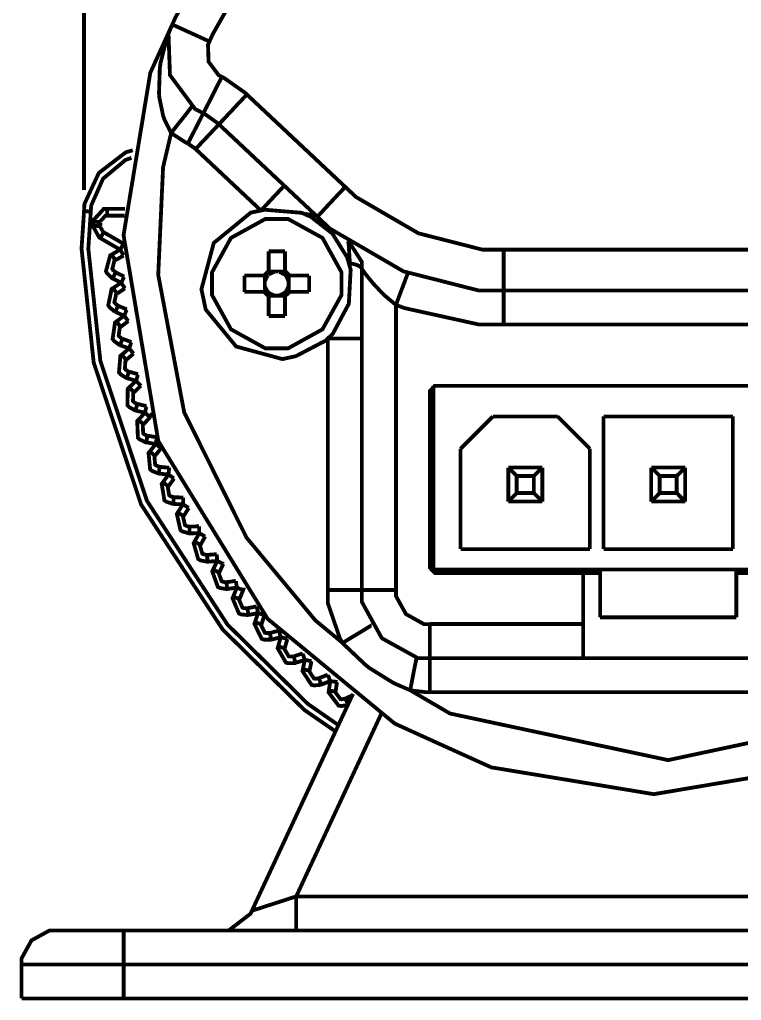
# Model space of a CAD drawing. Extents: x 0.54 to 10.46, y 0.74 to 7.76.
# Drawn here: x 1.543 to 1.936, y 3.67 to 4.204 of the extents above; entities that cross this region are included whole.
import ezdxf

# ---------------------------------------------------------------- set-up
doc = ezdxf.new("R2010")
doc.units = 0
doc.layers.get('0').update_dxf_attribs({"linetype": 'CONTINUOUS'})

msp = doc.modelspace()

# ---------------------------------------------------------------- linework, layer by layer
at = {"color": 9, "const_width": 0.002083}
msp.add_lwpolyline([(1.57775, 4.11165), (1.57775, 4.4731)], dxfattribs=at)
at = {"color": 0, "const_width": 0.002083}
for points in [[(1.65224, 4.24826), (1.64968, 4.24463), (1.62765, 4.20583), (1.62582, 4.20176)], [(1.67051, 4.23557), (1.66813, 4.23221), (1.64779, 4.19635), (1.64611, 4.19254)], [(1.62582, 4.20176), (1.61387, 4.17551), (1.59928, 4.08697), (1.61822, 3.97478), (1.67785, 3.87788), (1.74713, 3.82081), (1.77344, 3.80886), (1.79969, 3.79699), (1.88824, 3.78239), (2.00043, 3.80132), (2.09733, 3.86089), (2.1544, 3.93018), (2.16635, 3.95643), (2.17518, 3.97597), (2.19287, 4.0791), (2.17518, 4.18229), (2.16635, 4.20176)], [(1.62522, 4.14268), (1.62483, 4.14339), (1.62147, 4.15022), (1.62125, 4.15093), (1.62088, 4.15192), (1.61882, 4.16178), (1.61876, 4.16276), (1.6186, 4.16417), (1.61903, 4.178), (1.61925, 4.17936), (1.61942, 4.18083), (1.62294, 4.19467), (1.62349, 4.19596), (1.62364, 4.19646), (1.62554, 4.20111), (1.62576, 4.20156)], [(1.62582, 4.20176), (1.62375, 4.19726), (1.62457, 4.17421), (1.63829, 4.15571), (1.64274, 4.15343)], [(1.64611, 4.19254), (1.64214, 4.19433), (1.63835, 4.19607), (1.63487, 4.19764), (1.63178, 4.19906), (1.62929, 4.20019), (1.62739, 4.20107), (1.62625, 4.20156), (1.62588, 4.20176)], [(1.64611, 4.19254), (1.64529, 4.19075), (1.64561, 4.18153), (1.6511, 4.17415), (1.65289, 4.17324)], [(1.65289, 4.17324), (1.65087, 4.16938), (1.64899, 4.16564), (1.64725, 4.16222), (1.64572, 4.15918), (1.64442, 4.15674), (1.64274, 4.15338)], [(1.6665, 4.16363), (1.66547, 4.16461), (1.65408, 4.17264), (1.65289, 4.17324)], [(1.6665, 4.16363), (1.66351, 4.16049), (1.66064, 4.15744), (1.65804, 4.15462), (1.65571, 4.15218), (1.65381, 4.15012), (1.6524, 4.14865), (1.65153, 4.14774)], [(1.6665, 4.16363), (1.72011, 4.11328)], [(1.63672, 4.15728), (1.63661, 4.15722), (1.63579, 4.15614), (1.63579, 4.15614), (1.63476, 4.15479), (1.63336, 4.153), (1.63162, 4.15076), (1.62961, 4.14828), (1.62744, 4.14551), (1.62522, 4.14268)], [(1.64274, 4.15338), (1.64268, 4.15332), (1.64208, 4.15213), (1.64208, 4.15213), (1.64133, 4.15061), (1.64025, 4.14854), (1.639, 4.14606), (1.63753, 4.14324), (1.63596, 4.14014), (1.63428, 4.13688)], [(1.65126, 4.1474), (1.65061, 4.148), (1.6435, 4.15306), (1.64274, 4.15343)], [(1.65126, 4.1474), (1.65115, 4.14735), (1.65028, 4.14638), (1.65028, 4.14638), (1.64908, 4.14513), (1.64751, 4.14344), (1.64561, 4.14139), (1.64339, 4.13906), (1.641, 4.13656), (1.63857, 4.1339)], [(1.70486, 4.09706), (1.65126, 4.1474)], [(1.62522, 4.14268), (1.62082, 4.12403), (1.61817, 4.06538), (1.63232, 3.99046), (1.66629, 3.92219), (1.70383, 3.87706), (1.71864, 3.86481)], [(1.62522, 4.14268), (1.62592, 4.14214), (1.63346, 4.13732), (1.63428, 4.13688)], [(1.63857, 4.1339), (1.63824, 4.13422), (1.63465, 4.13672), (1.63428, 4.13688)], [(1.60428, 4.13325), (1.60053, 4.13217), (1.58578, 4.12088), (1.57796, 4.104), (1.57775, 4.1001)], [(1.67415, 4.10042), (1.63857, 4.1339)], [(1.68685, 4.11399), (1.68679, 4.11393), (1.68593, 4.11296), (1.68593, 4.11296), (1.68474, 4.11171), (1.68317, 4.11003), (1.68121, 4.10796), (1.67904, 4.10563), (1.67665, 4.10308), (1.67415, 4.10042)], [(1.72011, 4.11328), (1.71713, 4.11014), (1.71425, 4.1071), (1.71164, 4.10428), (1.70931, 4.10183), (1.70747, 4.09978), (1.706, 4.09831), (1.70518, 4.09739)], [(1.72011, 4.11328), (1.72592, 4.10781), (1.75999, 4.088), (1.79482, 4.0791), (1.80643, 4.0791)], [(1.57775, 4.1001), (1.57639, 4.07964), (1.58301, 4.01753), (1.60883, 3.94026), (1.65332, 3.87207), (1.69786, 3.82824), (1.71479, 3.81657)], [(1.58143, 4.09988), (1.58074, 4.09988), (1.58003, 4.09993), (1.57937, 4.09999), (1.57883, 4.10004), (1.57835, 4.10004), (1.57824, 4.1001), (1.57781, 4.1001), (1.57781, 4.1001)], [(1.59039, 4.10135), (1.58854, 4.10135), (1.58301, 4.09532), (1.58301, 4.09429)], [(1.59039, 4.09765), (1.59039, 4.10135)], [(1.67415, 4.10042), (1.66862, 4.09928), (1.64844, 4.08274), (1.64171, 4.05751), (1.6429, 4.05197), (1.64404, 4.0465), (1.66064, 4.02632), (1.68588, 4.01947), (1.6914, 4.02067), (1.69319, 4.02106), (1.70925, 4.02946), (1.71061, 4.03071)], [(1.69824, 4.09836), (1.69629, 4.09918), (1.67617, 4.10086), (1.67415, 4.10042)], [(1.70486, 4.09706), (1.70437, 4.09744), (1.69879, 4.09853), (1.69824, 4.09836)], [(1.722, 4.07183), (1.72114, 4.07487), (1.71311, 4.08783), (1.70111, 4.09717), (1.69824, 4.09831)], [(1.70188, 4.09988), (1.70188, 4.09836)], [(1.58301, 4.09429), (1.58296, 4.09413), (1.5829, 4.09267), (1.5829, 4.09212)], [(1.58669, 4.09413), (1.58653, 4.09413), (1.58604, 4.09413), (1.58604, 4.09413), (1.58561, 4.09418), (1.58501, 4.09418), (1.58442, 4.09424), (1.58371, 4.09429), (1.58301, 4.09429)], [(1.58669, 4.09413), (1.58664, 4.09397), (1.58658, 4.09218), (1.58658, 4.09196)], [(1.59039, 4.09765), (1.58946, 4.09765), (1.58669, 4.09462), (1.58669, 4.09413)], [(1.59988, 4.09765), (1.59039, 4.09765)], [(1.70486, 4.09706), (1.71169, 4.0906), (1.75179, 4.06728), (1.79275, 4.05686), (1.80643, 4.05686)], [(1.5829, 4.09212), (1.58285, 4.09147), (1.58599, 4.08578), (1.58658, 4.08539)], [(1.58658, 4.09196), (1.58643, 4.09196), (1.58599, 4.09201), (1.58599, 4.09201), (1.58496, 4.09201), (1.58431, 4.09207), (1.58361, 4.09207), (1.5829, 4.09212)], [(1.58658, 4.09196), (1.58653, 4.09164), (1.58811, 4.08882), (1.58843, 4.0886)], [(1.58843, 4.0886), (1.58837, 4.08854), (1.58817, 4.08806), (1.58817, 4.08806), (1.58789, 4.08768), (1.58762, 4.08713), (1.58729, 4.08658), (1.58697, 4.08599), (1.58658, 4.08539)], [(1.58843, 4.0886), (1.59928, 4.08231)], [(1.59744, 4.0791), (1.58658, 4.08539)], [(1.59933, 4.08231), (1.59928, 4.08225), (1.59901, 4.08176), (1.59901, 4.08176), (1.59879, 4.08138), (1.59847, 4.08089), (1.59814, 4.08035), (1.59782, 4.07975), (1.59744, 4.0791)], [(1.72917, 4.06853), (1.72917, 4.07238), (1.72244, 4.0829), (1.72125, 4.08376)], [(1.722, 4.07183), (1.72254, 4.07281), (1.7219, 4.0829), (1.72125, 4.08371)], [(1.59293, 4.0765), (1.59744, 4.0791)], [(1.59933, 4.0759), (1.59928, 4.07596), (1.59901, 4.07644), (1.59901, 4.07644), (1.59879, 4.07682), (1.59847, 4.07731), (1.59782, 4.0785), (1.59744, 4.0791)], [(1.67833, 4.07818), (1.68722, 4.07818)], [(1.67833, 4.06739), (1.67833, 4.07818)], [(1.68722, 4.07818), (1.68722, 4.06739)], [(1.80643, 4.0791), (1.98574, 4.0791)], [(1.80643, 4.05686), (1.80643, 4.0791)], [(1.59293, 4.0765), (1.59201, 4.07601), (1.58968, 4.06728), (1.59022, 4.06635), (1.59039, 4.06608), (1.59299, 4.06358), (1.59332, 4.06342)], [(1.59478, 4.07329), (1.59472, 4.07335), (1.59446, 4.07379), (1.59446, 4.07379), (1.59424, 4.07422), (1.59392, 4.07471), (1.59358, 4.07525), (1.59326, 4.07585), (1.59289, 4.0765)], [(1.59478, 4.07329), (1.59429, 4.07308), (1.59315, 4.06868), (1.59343, 4.06819), (1.59347, 4.06808), (1.59478, 4.06685), (1.59494, 4.06674)], [(1.59933, 4.0759), (1.59478, 4.07329)], [(1.71061, 4.03071), (1.71337, 4.03336), (1.72206, 4.04969), (1.72304, 4.06814), (1.722, 4.07183)], [(1.72917, 4.06853), (1.729, 4.06901), (1.72868, 4.0695), (1.72808, 4.06993), (1.72726, 4.07036), (1.72624, 4.07081), (1.72499, 4.07118), (1.72358, 4.0715), (1.722, 4.07183)], [(1.59494, 4.06674), (1.59489, 4.06668), (1.59467, 4.06619), (1.59467, 4.06619), (1.59446, 4.06575), (1.59424, 4.06526), (1.59392, 4.06467), (1.59364, 4.06407), (1.59332, 4.06342)], [(1.59494, 4.06674), (1.59967, 4.0644)], [(1.67833, 4.06739), (1.67806, 4.06728), (1.67611, 4.06526), (1.67594, 4.065)], [(1.67833, 4.06739), (1.67833, 4.06543)], [(1.67833, 4.06711), (1.68181, 4.06711)], [(1.68181, 4.06711), (1.68147, 4.06706), (1.67854, 4.06565), (1.67833, 4.06543)], [(1.68375, 4.06711), (1.6836, 4.06717), (1.68197, 4.06717), (1.68181, 4.06711)], [(1.68375, 4.06711), (1.6836, 4.06717), (1.68197, 4.06717), (1.68181, 4.06711)], [(1.68375, 4.06711), (1.68722, 4.06711)], [(1.68722, 4.06543), (1.68696, 4.06565), (1.68408, 4.06706), (1.68375, 4.06706)], [(1.68961, 4.065), (1.68946, 4.06526), (1.68744, 4.06728), (1.68722, 4.06739)], [(1.68722, 4.06543), (1.68722, 4.06717)], [(1.72917, 3.89361), (1.72917, 4.06858)], [(1.74772, 4.04899), (1.74718, 4.04943), (1.74186, 4.05387), (1.74137, 4.05431), (1.74083, 4.05479), (1.73628, 4.05963), (1.73589, 4.06006), (1.73551, 4.06044), (1.73247, 4.06413), (1.73221, 4.06446), (1.73193, 4.06478), (1.73008, 4.06728), (1.72999, 4.06743), (1.72993, 4.06749), (1.72971, 4.06776), (1.72971, 4.06776), (1.7296, 4.06793), (1.72917, 4.06853), (1.72917, 4.06853)], [(1.75424, 4.06635), (1.75418, 4.06629), (1.75375, 4.065), (1.75375, 4.065), (1.7531, 4.06342), (1.75233, 4.06125), (1.75131, 4.0586), (1.75017, 4.05561), (1.74897, 4.05236), (1.74772, 4.04899)], [(1.59799, 4.06108), (1.59332, 4.06342)], [(1.59364, 4.05821), (1.59799, 4.06108)], [(1.59967, 4.0644), (1.59961, 4.06435), (1.59939, 4.06381), (1.59939, 4.06381), (1.59918, 4.06342), (1.5989, 4.06293), (1.59864, 4.06233), (1.59831, 4.06174), (1.59799, 4.06108)], [(1.60004, 4.058), (1.59999, 4.05806), (1.59972, 4.05849), (1.59972, 4.05849), (1.59944, 4.05886), (1.59913, 4.05935), (1.59879, 4.0599), (1.59842, 4.06049), (1.59799, 4.06108)], [(1.66515, 4.0561), (1.66515, 4.065)], [(1.66515, 4.065), (1.67594, 4.065)], [(1.6779, 4.065), (1.67622, 4.065)], [(1.67626, 4.06153), (1.67622, 4.06136), (1.67622, 4.05974), (1.67626, 4.05957)], [(1.67626, 4.06153), (1.67622, 4.06136), (1.67622, 4.05974), (1.67626, 4.05957)], [(1.67626, 4.06153), (1.67626, 4.065)], [(1.6779, 4.065), (1.67768, 4.06478), (1.67626, 4.06185), (1.67626, 4.06153)], [(1.67833, 4.06543), (1.67828, 4.06543), (1.6779, 4.06506), (1.6779, 4.065)], [(1.68767, 4.065), (1.68761, 4.06506), (1.68722, 4.06543), (1.68722, 4.06543)], [(1.68961, 4.065), (1.68767, 4.065)], [(1.68929, 4.06153), (1.68924, 4.06185), (1.68788, 4.06478), (1.68767, 4.065)], [(1.68929, 4.065), (1.68929, 4.06153)], [(1.68929, 4.05957), (1.68929, 4.05974), (1.68929, 4.06136), (1.68929, 4.06153)], [(1.68929, 4.05957), (1.68929, 4.05974), (1.68929, 4.06136), (1.68929, 4.06153)], [(1.68961, 4.065), (1.70042, 4.065)], [(1.70042, 4.065), (1.70042, 4.0561)], [(1.59364, 4.05821), (1.59278, 4.05767), (1.59093, 4.04878), (1.59153, 4.0479), (1.59169, 4.04764), (1.59446, 4.04536), (1.59478, 4.04519)], [(1.59565, 4.05507), (1.5956, 4.05518), (1.59532, 4.05561), (1.59532, 4.05561), (1.59506, 4.05599), (1.59478, 4.05647), (1.59403, 4.05757), (1.59364, 4.05821)], [(1.60004, 4.058), (1.59565, 4.05507)], [(1.67594, 4.0561), (1.66515, 4.0561)], [(1.67594, 4.0561), (1.67606, 4.05588), (1.67806, 4.05387), (1.67833, 4.05371)], [(1.67594, 4.0561), (1.6779, 4.0561)], [(1.67626, 4.0561), (1.67626, 4.05957)], [(1.67626, 4.05957), (1.67626, 4.05925), (1.67768, 4.05637), (1.6779, 4.0561)], [(1.6779, 4.0561), (1.6779, 4.0561), (1.67828, 4.05578), (1.67833, 4.05572)], [(1.67833, 4.05572), (1.67833, 4.05399)], [(1.67833, 4.05572), (1.67854, 4.0555), (1.68147, 4.0541), (1.68181, 4.05404)], [(1.68375, 4.05404), (1.68408, 4.0541), (1.68696, 4.05544), (1.68722, 4.05567)], [(1.68722, 4.05572), (1.68722, 4.05578), (1.68761, 4.0561), (1.68767, 4.0561)], [(1.68722, 4.05371), (1.68744, 4.05387), (1.68946, 4.05588), (1.68961, 4.0561)], [(1.68722, 4.05371), (1.68722, 4.05572)], [(1.68767, 4.0561), (1.68788, 4.05637), (1.68924, 4.05925), (1.68929, 4.05957)], [(1.68767, 4.0561), (1.68935, 4.0561)], [(1.68929, 4.05957), (1.68929, 4.0561)], [(1.70042, 4.0561), (1.68961, 4.0561)], [(1.98574, 4.05686), (1.80643, 4.05686)], [(1.80643, 4.05686), (1.80643, 4.03831)], [(1.59565, 4.05507), (1.59521, 4.05479), (1.59429, 4.0504), (1.59463, 4.04997), (1.59467, 4.04986), (1.59608, 4.04867), (1.59625, 4.04856)], [(1.68181, 4.05404), (1.67833, 4.05404)], [(1.67833, 4.04292), (1.67833, 4.05371)], [(1.68181, 4.05404), (1.68197, 4.05404), (1.6836, 4.05404), (1.68375, 4.05404)], [(1.68181, 4.05404), (1.68197, 4.05404), (1.6836, 4.05404), (1.68375, 4.05404)], [(1.68722, 4.05404), (1.68375, 4.05404)], [(1.68722, 4.05371), (1.68722, 4.04297)], [(1.59625, 4.04856), (1.59619, 4.0485), (1.59603, 4.04801), (1.59603, 4.04801), (1.59581, 4.04758), (1.5956, 4.0471), (1.59537, 4.0465), (1.59483, 4.04519)], [(1.59961, 4.04308), (1.59483, 4.04514)], [(1.59625, 4.04856), (1.60107, 4.04656)], [(1.60107, 4.0465), (1.60101, 4.04644), (1.60086, 4.04596), (1.60086, 4.04596), (1.60064, 4.04551), (1.60042, 4.04503), (1.60021, 4.04443), (1.59993, 4.04378), (1.59961, 4.04313)], [(1.74772, 4.04899), (1.75239, 4.04725), (1.79292, 4.03831), (1.80643, 4.03831)], [(1.74772, 4.04899), (1.74772, 3.89361)], [(1.59543, 4.03999), (1.59463, 4.03939), (1.59332, 4.03039), (1.59397, 4.02957), (1.59418, 4.02929), (1.597, 4.02718), (1.59739, 4.02701)], [(1.59543, 4.03999), (1.59961, 4.04313)], [(1.59765, 4.037), (1.5976, 4.03706), (1.59728, 4.03749), (1.59728, 4.03749), (1.597, 4.03787), (1.59668, 4.03831), (1.59631, 4.03885), (1.59586, 4.03939), (1.59543, 4.03999)], [(1.60189, 4.04015), (1.59765, 4.037)], [(1.60189, 4.04015), (1.60183, 4.04021), (1.60151, 4.04064), (1.60151, 4.04064), (1.60118, 4.04101), (1.60086, 4.04144), (1.60047, 4.04199), (1.60004, 4.04254), (1.59961, 4.04313)], [(1.68722, 4.04292), (1.67833, 4.04292)], [(1.59765, 4.037), (1.59722, 4.03674), (1.59663, 4.03222), (1.59694, 4.03179), (1.59706, 4.03168), (1.59842, 4.0306), (1.59864, 4.03054)], [(1.98574, 4.03831), (1.80643, 4.03831)], [(1.59864, 4.03054), (1.59858, 4.03049), (1.59842, 4.02994), (1.59842, 4.02994), (1.59831, 4.02951), (1.5981, 4.02897), (1.59787, 4.02838), (1.59765, 4.02772), (1.59739, 4.02701)], [(1.59864, 4.03054), (1.60357, 4.02875)], [(1.60357, 4.02875), (1.60351, 4.02869), (1.6034, 4.02815), (1.6034, 4.02815), (1.60325, 4.02778), (1.60303, 4.02724), (1.60281, 4.02664), (1.6026, 4.02599), (1.60238, 4.02528)], [(1.72917, 4.03071), (1.71061, 4.03071)], [(1.71061, 3.89361), (1.71061, 4.03071)], [(1.60232, 4.02528), (1.59739, 4.02701)], [(1.59836, 4.02186), (1.60232, 4.02528)], [(1.60476, 4.02246), (1.60471, 4.02251), (1.60433, 4.02289), (1.60433, 4.02289), (1.60406, 4.02328), (1.60368, 4.02371), (1.60325, 4.02419), (1.60281, 4.02474), (1.60232, 4.02528)], [(1.59836, 4.02186), (1.59754, 4.02121), (1.59679, 4.01221), (1.5975, 4.01139), (1.59771, 4.01112), (1.60069, 4.00922), (1.60107, 4.00911)], [(1.60075, 4.01904), (1.60069, 4.0191), (1.60037, 4.01953), (1.60037, 4.01953), (1.60004, 4.01992), (1.59967, 4.02029), (1.59928, 4.02078), (1.59879, 4.02132), (1.59836, 4.02186)], [(1.60075, 4.01904), (1.60032, 4.01872), (1.59999, 4.01421), (1.60032, 4.01383), (1.60042, 4.01372), (1.60189, 4.01269), (1.60211, 4.01264)], [(1.60476, 4.02246), (1.60075, 4.01904)], [(1.60211, 4.01264), (1.60206, 4.01258), (1.60194, 4.01204), (1.60194, 4.01204), (1.60183, 4.01161), (1.60167, 4.01107), (1.60151, 4.01047), (1.60129, 4.00982), (1.60107, 4.00911)], [(1.60211, 4.01264), (1.60715, 4.01124)], [(1.60612, 4.00765), (1.60107, 4.00911)], [(1.60232, 4.00401), (1.60612, 4.00765)], [(1.60715, 4.01118), (1.6071, 4.01112), (1.60699, 4.01058), (1.60699, 4.01058), (1.60688, 4.01014), (1.60672, 4.0096), (1.6065, 4.009), (1.60633, 4.00836), (1.60612, 4.00765)], [(1.60872, 4.00493), (1.60867, 4.00499), (1.60829, 4.00543), (1.60829, 4.00543), (1.60818, 4.00553), (1.60753, 4.00618), (1.60753, 4.00618), (1.60661, 4.00711), (1.60612, 4.00765)], [(1.60232, 4.00401), (1.60157, 4.00331), (1.6014, 3.99425), (1.60215, 3.99349), (1.60238, 3.99328), (1.60547, 3.99154), (1.60585, 3.99143)], [(1.60493, 4.00131), (1.60488, 4.00136), (1.60449, 4.00179), (1.60449, 4.00179), (1.60439, 4.0019), (1.60379, 4.00256), (1.60379, 4.00256), (1.60286, 4.00347), (1.60238, 4.00401)], [(1.60872, 4.00493), (1.60493, 4.00131)], [(1.76997, 4.00489), (1.76899, 4.00489), (1.76622, 4.00211), (1.76622, 4.00119)], [(1.76813, 3.90479), (1.76813, 4.00493)], [(1.76813, 4.00489), (2.02403, 4.00489)], [(2.02219, 4.00489), (1.76997, 4.00489)], [(1.60493, 4.00131), (1.60454, 4.00097), (1.60444, 3.99647), (1.60482, 3.9961), (1.60493, 3.99599), (1.60644, 3.99511), (1.60667, 3.99507)], [(1.76622, 4.00119), (1.76622, 3.90657)], [(1.60667, 3.99507), (1.60661, 3.99501), (1.60656, 3.99442), (1.60656, 3.99442), (1.60644, 3.99397), (1.60633, 3.99343), (1.60601, 3.99214), (1.60585, 3.99143)], [(1.61094, 3.99024), (1.60585, 3.99143)], [(1.60667, 3.99507), (1.61176, 3.99387)], [(1.61176, 3.99387), (1.61171, 3.99382), (1.61165, 3.99328), (1.61165, 3.99328), (1.61154, 3.99283), (1.61143, 3.99229), (1.61128, 3.99164), (1.61094, 3.99024)], [(1.60742, 3.98643), (1.60672, 3.98568), (1.6071, 3.97661), (1.60786, 3.97592), (1.60807, 3.97569), (1.61133, 3.97412), (1.61171, 3.97407)], [(1.60742, 3.98643), (1.611, 3.99024)], [(1.61014, 3.98389), (1.61008, 3.98394), (1.60969, 3.98432), (1.60969, 3.98432), (1.6096, 3.98443), (1.60894, 3.98503), (1.60894, 3.98503), (1.60796, 3.98589), (1.60742, 3.98643)], [(1.61372, 3.98774), (1.61014, 3.98389)], [(1.61372, 3.98774), (1.61367, 3.98779), (1.61322, 3.98817), (1.61322, 3.98817), (1.61312, 3.98828), (1.61247, 3.98888), (1.61247, 3.98888), (1.61203, 3.98931), (1.61149, 3.98981), (1.611, 3.99029)], [(1.61372, 3.98774), (1.61382, 3.98796), (1.61469, 3.98975), (1.61469, 3.99029)], [(1.80057, 3.98822), (1.78293, 3.9706)], [(1.83578, 3.98822), (1.80057, 3.98822)], [(1.8534, 3.9706), (1.83578, 3.98822)], [(1.93132, 3.98822), (1.86083, 3.98822)], [(1.86083, 3.98822), (1.86083, 3.9159)], [(1.93132, 3.9159), (1.93132, 3.98822)], [(1.61014, 3.98389), (1.60975, 3.98351), (1.60997, 3.979), (1.61035, 3.97863), (1.61046, 3.97851), (1.61203, 3.97775), (1.61225, 3.97771)], [(1.61231, 3.97771), (1.61225, 3.97765), (1.61219, 3.97711), (1.61219, 3.97711), (1.61208, 3.97667), (1.61203, 3.97607), (1.61193, 3.97547), (1.61182, 3.97478), (1.61165, 3.97407)], [(1.61231, 3.97771), (1.61746, 3.97689)], [(1.61746, 3.97689), (1.6174, 3.97683), (1.61735, 3.97624), (1.61735, 3.97624), (1.61729, 3.97581), (1.61719, 3.97526), (1.61708, 3.97461), (1.61686, 3.97319)], [(1.61686, 3.97319), (1.61171, 3.97407)], [(1.61356, 3.96913), (1.61686, 3.97319)], [(1.61974, 3.97086), (1.61643, 3.96679)], [(1.61974, 3.97086), (1.61968, 3.97092), (1.61925, 3.97125), (1.61925, 3.97125), (1.61887, 3.97157), (1.61843, 3.9719), (1.61794, 3.97233), (1.61686, 3.97319)], [(1.78293, 3.9706), (1.78293, 3.9159)], [(1.8534, 3.9159), (1.8534, 3.9706)], [(1.61356, 3.96913), (1.6129, 3.96837), (1.61376, 3.95936), (1.61458, 3.95871), (1.61486, 3.9585), (1.61817, 3.95714), (1.61854, 3.95708)], [(1.61643, 3.96679), (1.61637, 3.96685), (1.61594, 3.96718), (1.61594, 3.96718), (1.61556, 3.9675), (1.61513, 3.96783), (1.61464, 3.96826), (1.61356, 3.96913)], [(1.61643, 3.96679), (1.6161, 3.96642), (1.61649, 3.96192), (1.61692, 3.96158), (1.61703, 3.96149), (1.61871, 3.96083), (1.61893, 3.96078)], [(1.61893, 3.96078), (1.61887, 3.96072), (1.61887, 3.96012), (1.61887, 3.96012), (1.61882, 3.95969), (1.61876, 3.95915), (1.61871, 3.9585), (1.6186, 3.95779), (1.61854, 3.95708)], [(1.61893, 3.96078), (1.62414, 3.96024)], [(1.62414, 3.96024), (1.62414, 3.96007), (1.62408, 3.95958), (1.62408, 3.95958), (1.62403, 3.95915), (1.62397, 3.95861), (1.62392, 3.95796), (1.62381, 3.95725), (1.62375, 3.95654)], [(1.81353, 3.95578), (1.80892, 3.96039)], [(1.80892, 3.96039), (1.82747, 3.96039)], [(1.80892, 3.96039), (1.80892, 3.94185)], [(1.82281, 3.95578), (1.82747, 3.96039)], [(1.82747, 3.96039), (1.82747, 3.94185)], [(1.89144, 3.95578), (1.88683, 3.96039)], [(1.88683, 3.96039), (1.90533, 3.96039)], [(1.88683, 3.96039), (1.88683, 3.94185)], [(1.90072, 3.95578), (1.90539, 3.96039)], [(1.90533, 3.96039), (1.90533, 3.94185)], [(1.62375, 3.95654), (1.61854, 3.95708)], [(1.62071, 3.95231), (1.62375, 3.95654)], [(1.62679, 3.95437), (1.62369, 3.95008)], [(1.62679, 3.95437), (1.62668, 3.95443), (1.62625, 3.95475), (1.62625, 3.95475), (1.62592, 3.95503), (1.62543, 3.95535), (1.62435, 3.95611), (1.62375, 3.95654)], [(1.81353, 3.95578), (1.82281, 3.95578)], [(1.81353, 3.9465), (1.81353, 3.95578)], [(1.82281, 3.9465), (1.82281, 3.95578)], [(1.89144, 3.95578), (1.90072, 3.95578)], [(1.89144, 3.9465), (1.89144, 3.95578)], [(1.90072, 3.9465), (1.90072, 3.95578)], [(1.62071, 3.95231), (1.62007, 3.9515), (1.62153, 3.94254), (1.6224, 3.94194), (1.62267, 3.94174), (1.62603, 3.9406), (1.62642, 3.94054)], [(1.62369, 3.95008), (1.62364, 3.95014), (1.62321, 3.95047), (1.62321, 3.95047), (1.62283, 3.95074), (1.6224, 3.95107), (1.62185, 3.95144), (1.62131, 3.95188), (1.62071, 3.95226)], [(1.62369, 3.95008), (1.62338, 3.94971), (1.62414, 3.94526), (1.62457, 3.94493), (1.62468, 3.94482), (1.62636, 3.94428), (1.62657, 3.94422)], [(1.62657, 3.94422), (1.62657, 3.94412), (1.62651, 3.94363), (1.62651, 3.94363), (1.62651, 3.9426), (1.62646, 3.94194), (1.62646, 3.94125), (1.62642, 3.94054)], [(1.62657, 3.94422), (1.63178, 3.94401)], [(1.63178, 3.94401), (1.63178, 3.9439), (1.63178, 3.94342), (1.63178, 3.94342), (1.63178, 3.94299), (1.63172, 3.94239), (1.63172, 3.94174), (1.63167, 3.94103), (1.63167, 3.94032)], [(1.80892, 3.94185), (1.81353, 3.9465)], [(1.82281, 3.9465), (1.81353, 3.9465)], [(1.82747, 3.94185), (1.82281, 3.9465)], [(1.88683, 3.94185), (1.89144, 3.9465)], [(1.90072, 3.9465), (1.89144, 3.9465)], [(1.90533, 3.94185), (1.90072, 3.9465)], [(1.63167, 3.94032), (1.62642, 3.94054)], [(1.62885, 3.93593), (1.63167, 3.94032)], [(1.63482, 3.93832), (1.63471, 3.93837), (1.63428, 3.93869), (1.63428, 3.93869), (1.6339, 3.93892), (1.6334, 3.93924), (1.63286, 3.93956), (1.63167, 3.94032)], [(1.63482, 3.93832), (1.632, 3.93392)], [(1.82747, 3.94185), (1.80892, 3.94185)], [(1.90533, 3.94185), (1.88683, 3.94185)], [(1.62885, 3.93593), (1.62831, 3.93506), (1.63032, 3.92622), (1.63118, 3.92567), (1.63146, 3.92551), (1.63487, 3.92453), (1.63525, 3.92453)], [(1.632, 3.93392), (1.63194, 3.93397), (1.63146, 3.93425), (1.63146, 3.93425), (1.63108, 3.93446), (1.63058, 3.93479), (1.63004, 3.93517), (1.62944, 3.93549), (1.62885, 3.93593)], [(1.632, 3.93392), (1.63172, 3.93349), (1.63271, 3.9291), (1.63314, 3.92882), (1.63325, 3.92871), (1.63471, 3.92822), (1.63519, 3.92822)], [(1.63519, 3.92822), (1.64046, 3.92833)], [(1.63519, 3.92822), (1.63519, 3.92806), (1.63519, 3.92757), (1.63519, 3.92757), (1.63525, 3.92714), (1.63525, 3.92449)], [(1.64046, 3.92833), (1.64046, 3.92817), (1.64046, 3.92768), (1.64046, 3.92768), (1.64046, 3.92671), (1.64051, 3.92606), (1.64051, 3.92458)], [(1.64051, 3.92464), (1.63525, 3.92449)], [(1.63797, 3.92003), (1.64051, 3.92458)], [(1.64378, 3.92285), (1.64367, 3.9229), (1.64324, 3.92312), (1.64324, 3.92312), (1.64285, 3.92333), (1.64231, 3.92361), (1.64176, 3.92393), (1.64117, 3.92426), (1.64051, 3.92464)], [(1.64378, 3.92285), (1.64122, 3.91824)], [(1.63797, 3.92003), (1.63747, 3.91917), (1.63997, 3.91043), (1.6409, 3.90994), (1.64122, 3.90978), (1.64469, 3.90907), (1.64507, 3.90907)], [(1.64122, 3.91824), (1.64117, 3.91829), (1.64068, 3.91851), (1.64068, 3.91851), (1.64031, 3.91872), (1.63981, 3.91906), (1.63921, 3.91932), (1.63861, 3.91965), (1.63797, 3.92003)], [(1.64122, 3.91824), (1.64094, 3.91781), (1.64219, 3.91347), (1.64268, 3.91319), (1.64285, 3.91314), (1.64458, 3.91276), (1.64481, 3.91276)], [(1.76813, 3.9196), (1.76622, 3.9196)], [(1.64481, 3.91276), (1.65001, 3.91314)], [(1.64481, 3.91276), (1.64481, 3.9126), (1.64486, 3.91211), (1.64486, 3.91211), (1.64486, 3.91168), (1.64492, 3.91114), (1.64497, 3.91049), (1.64501, 3.90978), (1.64507, 3.90901)], [(1.65001, 3.91314), (1.65001, 3.91303), (1.65007, 3.91254), (1.65007, 3.91254), (1.65012, 3.91211), (1.65018, 3.91151), (1.65018, 3.91092), (1.65028, 3.91015), (1.65033, 3.90944)], [(1.78293, 3.9159), (1.8534, 3.9159)], [(1.86083, 3.9159), (1.93132, 3.9159)], [(1.65033, 3.90944), (1.64507, 3.90907)], [(1.64806, 3.90474), (1.65033, 3.90944)], [(1.65365, 3.90788), (1.6536, 3.90793), (1.6531, 3.90815), (1.6531, 3.90815), (1.65267, 3.90831), (1.65218, 3.90858), (1.65158, 3.90886), (1.65099, 3.90918), (1.65033, 3.90944)], [(1.65365, 3.90788), (1.65142, 3.9031)], [(1.76622, 3.90663), (1.76622, 3.90571), (1.76899, 3.90289), (1.76997, 3.90289)], [(1.64806, 3.90474), (1.64762, 3.90381), (1.65067, 3.89529), (1.65158, 3.89486), (1.65192, 3.89469), (1.65543, 3.89415), (1.65582, 3.89421)], [(1.65142, 3.90315), (1.65132, 3.90321), (1.65082, 3.90343), (1.65082, 3.90343), (1.65044, 3.9036), (1.64996, 3.90386), (1.64936, 3.90414), (1.64871, 3.9044), (1.64806, 3.90474)], [(1.65142, 3.90315), (1.65121, 3.90272), (1.65267, 3.89844), (1.65315, 3.89822), (1.65332, 3.89817), (1.65506, 3.89785), (1.65528, 3.89785)], [(1.859, 3.90479), (1.76813, 3.90479)], [(1.76813, 3.90338), (1.76813, 3.90479)], [(1.76997, 3.90289), (1.84972, 3.90289)], [(1.84972, 3.90289), (1.84972, 3.87506)], [(1.859, 3.90289), (1.84972, 3.90289)], [(1.85157, 3.90479), (1.85157, 3.90289)], [(1.93317, 3.90479), (1.859, 3.90479)], [(1.859, 3.87879), (1.859, 3.90474)], [(2.02403, 3.90479), (1.93317, 3.90479)], [(1.93317, 3.87879), (1.93317, 3.90474)], [(1.94243, 3.90289), (1.93317, 3.90289)], [(1.65528, 3.89789), (1.66049, 3.8986)], [(1.65528, 3.89789), (1.65528, 3.89785), (1.65539, 3.89725), (1.65539, 3.89725), (1.65543, 3.89681), (1.65554, 3.89626), (1.6556, 3.89561), (1.65582, 3.89421)], [(1.66049, 3.8986), (1.66049, 3.89854), (1.6606, 3.898), (1.6606, 3.898), (1.66064, 3.89751), (1.66069, 3.89697), (1.66081, 3.89638), (1.66092, 3.89567), (1.66103, 3.89492)], [(1.66103, 3.89492), (1.65582, 3.89421)], [(1.65907, 3.89008), (1.65864, 3.88917), (1.66217, 3.88081), (1.66314, 3.88043), (1.66347, 3.88032), (1.66704, 3.87999), (1.66743, 3.88004)], [(1.65907, 3.89008), (1.66103, 3.89497)], [(1.66249, 3.88867), (1.66238, 3.88872), (1.66189, 3.88894), (1.66189, 3.88894), (1.66146, 3.88911), (1.66097, 3.88932), (1.66037, 3.88954), (1.65907, 3.89008)], [(1.66444, 3.89356), (1.66433, 3.89361), (1.66385, 3.89378), (1.66385, 3.89378), (1.66342, 3.89393), (1.66292, 3.89415), (1.66233, 3.89442), (1.66168, 3.89464), (1.66103, 3.89497)], [(1.66444, 3.89356), (1.66249, 3.88867)], [(1.66444, 3.89356), (1.66471, 3.89447), (1.66471, 3.89497)], [(1.71061, 3.89361), (1.71061, 3.88644), (1.71729, 3.86697), (1.71864, 3.86481)], [(1.72917, 3.89361), (1.71061, 3.89361)], [(1.72917, 3.89361), (1.74767, 3.89361)], [(1.72917, 3.89361), (1.72917, 3.8871), (1.74001, 3.8674), (1.75965, 3.8565), (1.76622, 3.8565)], [(1.74772, 3.89361), (1.74772, 3.89035), (1.75315, 3.88053), (1.76292, 3.87506), (1.76622, 3.87506)], [(1.66249, 3.88867), (1.66228, 3.88824), (1.66407, 3.88406), (1.66456, 3.88385), (1.66471, 3.88379), (1.66644, 3.88368), (1.66667, 3.88368)], [(1.66667, 3.88368), (1.67182, 3.88471)], [(1.67182, 3.88471), (1.67193, 3.88411), (1.67204, 3.88368), (1.67225, 3.88249), (1.67242, 3.88178), (1.67253, 3.88108)], [(1.66667, 3.88368), (1.66678, 3.88303), (1.66689, 3.8826), (1.66699, 3.88206), (1.66715, 3.8814), (1.66726, 3.88075), (1.66743, 3.88004)], [(1.67253, 3.88108), (1.66743, 3.88004)], [(1.6709, 3.87608), (1.67258, 3.88108)], [(1.67606, 3.87989), (1.67594, 3.87993), (1.67551, 3.8801), (1.67551, 3.8801), (1.67258, 3.88108)], [(1.67606, 3.87989), (1.67443, 3.87494)], [(1.6709, 3.87608), (1.67057, 3.87517), (1.67458, 3.86703), (1.67557, 3.86669), (1.67589, 3.8666), (1.67947, 3.86654), (1.67985, 3.8666)], [(1.67443, 3.87494), (1.67432, 3.875), (1.67383, 3.87511), (1.67383, 3.87511), (1.67339, 3.87528), (1.67285, 3.87543), (1.67225, 3.87565), (1.6716, 3.87587), (1.6709, 3.87608)], [(1.67443, 3.87494), (1.67426, 3.87446), (1.67626, 3.87039), (1.67676, 3.87022), (1.67692, 3.87017), (1.67865, 3.87017), (1.67887, 3.87017)], [(1.73454, 3.8744), (1.73443, 3.8744), (1.73329, 3.87369), (1.73329, 3.87369), (1.73182, 3.87283), (1.72988, 3.87158), (1.72174, 3.86669), (1.71864, 3.86481)], [(1.76622, 3.8565), (1.76622, 3.87511)], [(1.76622, 3.87511), (1.84972, 3.87511)], [(1.84972, 3.87511), (1.84972, 3.8565)], [(1.859, 3.87879), (1.93317, 3.87879)], [(1.67887, 3.87017), (1.68397, 3.87153)], [(1.67887, 3.87017), (1.67887, 3.87011), (1.67904, 3.86957), (1.67904, 3.86957), (1.67919, 3.86914), (1.67931, 3.8686), (1.67947, 3.86794), (1.67969, 3.86729), (1.67985, 3.8666)], [(1.68397, 3.87153), (1.68397, 3.87147), (1.68414, 3.87093), (1.68414, 3.87093), (1.68425, 3.8705), (1.6844, 3.86996), (1.68451, 3.86931), (1.68474, 3.86865), (1.6849, 3.86794)], [(1.68494, 3.86794), (1.67985, 3.8666)], [(1.68354, 3.8629), (1.6849, 3.86794)], [(1.68853, 3.86697), (1.68842, 3.86703), (1.68793, 3.86714), (1.68793, 3.86714), (1.68744, 3.86729), (1.6869, 3.8674), (1.68631, 3.86757), (1.6856, 3.86778), (1.6849, 3.86794)], [(1.68853, 3.86697), (1.68713, 3.86193)], [(1.75549, 3.83903), (1.75483, 3.83931), (1.74838, 3.84207), (1.74778, 3.84233), (1.74636, 3.84299), (1.73324, 3.85113), (1.73204, 3.85211), (1.73085, 3.85308), (1.71967, 3.86372), (1.71864, 3.86481)], [(1.68354, 3.8629), (1.68326, 3.86193), (1.68778, 3.85406), (1.68881, 3.85379), (1.68912, 3.85374), (1.69271, 3.85379), (1.69308, 3.85389)], [(1.68713, 3.86193), (1.68701, 3.86199), (1.68653, 3.86208), (1.68653, 3.86208), (1.68608, 3.86219), (1.68554, 3.86236), (1.68494, 3.86253), (1.68354, 3.86285)], [(1.68713, 3.86193), (1.68696, 3.86143), (1.68924, 3.85753), (1.68978, 3.85736), (1.68994, 3.85736), (1.69174, 3.85736), (1.69189, 3.85742)], [(1.69189, 3.85742), (1.69689, 3.8591)], [(1.69689, 3.8591), (1.69689, 3.85906), (1.69706, 3.85851), (1.69706, 3.85851), (1.69721, 3.85807), (1.69743, 3.85753), (1.6976, 3.85693), (1.69781, 3.85628), (1.69803, 3.85558)], [(1.69189, 3.85742), (1.69189, 3.85736), (1.69211, 3.85688), (1.69211, 3.85688), (1.69243, 3.8559), (1.6926, 3.85525), (1.69288, 3.8546), (1.69308, 3.85389)], [(1.69808, 3.85558), (1.69308, 3.85394)], [(1.697, 3.85042), (1.69803, 3.85558)], [(1.70171, 3.85482), (1.70063, 3.85508), (1.70008, 3.85514), (1.69943, 3.85531), (1.69879, 3.85542), (1.69803, 3.85558)], [(1.70171, 3.85482), (1.70063, 3.84972)], [(1.75906, 3.85721), (1.759, 3.85688), (1.75879, 3.85585), (1.75846, 3.85417), (1.75797, 3.85189), (1.75743, 3.84918), (1.75683, 3.84597), (1.75618, 3.84256), (1.75549, 3.83903)], [(1.84972, 3.8565), (1.76622, 3.8565)], [(1.76622, 3.8565), (1.76622, 3.838)], [(1.84972, 3.8565), (1.94243, 3.8565)], [(1.697, 3.85042), (1.69678, 3.84944), (1.70176, 3.8419), (1.70281, 3.84169), (1.70313, 3.84164), (1.70665, 3.84196), (1.70703, 3.84207)], [(1.70063, 3.84972), (1.70053, 3.84978), (1.70003, 3.84983), (1.70003, 3.84983), (1.6996, 3.84993), (1.6984, 3.85015), (1.69769, 3.85032), (1.697, 3.85042)], [(1.70063, 3.84972), (1.70053, 3.84924), (1.70301, 3.84543), (1.70356, 3.84532), (1.70372, 3.84532), (1.70546, 3.84543), (1.70568, 3.84549)], [(1.70568, 3.84554), (1.71056, 3.8475)], [(1.7105, 3.8475), (1.7105, 3.84744), (1.71078, 3.8469), (1.71078, 3.8469), (1.71094, 3.84646), (1.71115, 3.84597), (1.71138, 3.84538), (1.71164, 3.84472), (1.71192, 3.84403)], [(1.70568, 3.84554), (1.70568, 3.84549), (1.70589, 3.84494), (1.70589, 3.84494), (1.70606, 3.84451), (1.70628, 3.84397), (1.70654, 3.84343), (1.70676, 3.84278), (1.70703, 3.84207)], [(1.71192, 3.84403), (1.70703, 3.84207)], [(1.71115, 3.83886), (1.71192, 3.84403)], [(1.7156, 3.84347), (1.7155, 3.84353), (1.71496, 3.84358), (1.71496, 3.84358), (1.71451, 3.84369), (1.71397, 3.84375), (1.71332, 3.84381), (1.71192, 3.84403)], [(1.7156, 3.84347), (1.71485, 3.83832)], [(1.66922, 3.71886), (1.72433, 3.83708)], [(1.71485, 3.83832), (1.71474, 3.83838), (1.71425, 3.83843), (1.71425, 3.83843), (1.71376, 3.83849), (1.71322, 3.83854), (1.71257, 3.83865), (1.71192, 3.83871), (1.71115, 3.83882)], [(1.71485, 3.83832), (1.71474, 3.83783), (1.71744, 3.83421), (1.71799, 3.8341), (1.71815, 3.8341), (1.71994, 3.83442), (1.72011, 3.83447)], [(1.72011, 3.83447), (1.72396, 3.83626)], [(1.75549, 3.83903), (1.75635, 3.83886), (1.76372, 3.838), (1.76622, 3.838)], [(1.75549, 3.83903), (1.77718, 3.82633), (1.89606, 3.80094), (2.01497, 3.82633), (2.03674, 3.83903)], [(2.02593, 3.838), (1.76622, 3.838)], [(1.66922, 3.71886), (1.66971, 3.71903), (1.67106, 3.71946), (1.67329, 3.72017), (1.67626, 3.72114), (1.67996, 3.72233), (1.68414, 3.72368), (1.68864, 3.72515), (1.69336, 3.72667)], [(1.69336, 3.72667), (2.09879, 3.72667)], [(1.69336, 3.72667), (1.69336, 3.70811)], [(1.6524, 3.70811), (1.65657, 3.70811), (1.66846, 3.71724), (1.66922, 3.71886)], [(1.56222, 3.70811), (1.55892, 3.70811), (1.5491, 3.70269), (1.54368, 3.69287), (1.54368, 3.68956)], [(1.56222, 3.70811), (1.59933, 3.70811)], [(1.59933, 3.70811), (2.19287, 3.70811)], [(1.59933, 3.70811), (1.59933, 3.68956)], [(1.54368, 3.67106), (1.54368, 3.68961)], [(1.59933, 3.68961), (1.54368, 3.68961)], [(2.19287, 3.68961), (1.59928, 3.68961)], [(1.59933, 3.68961), (1.59933, 3.67106)], [(1.59933, 3.67106), (1.54368, 3.67106)], [(1.59933, 3.67106), (2.19287, 3.67106)]]:
    msp.add_lwpolyline(points, dxfattribs=at)
at = {"color": 250, "const_width": 0.002083}
for points in [[(1.60357, 4.12912), (1.60042, 4.12804), (1.58811, 4.11778), (1.58165, 4.10319), (1.58143, 4.09988)], [(1.58143, 4.09988), (1.58008, 4.07969), (1.58664, 4.01844), (1.61203, 3.94222), (1.65588, 3.87483), (1.69976, 3.83154), (1.71642, 3.81999)], [(1.59039, 4.10135), (1.60015, 4.10135)], [(1.71115, 3.83886), (1.71099, 3.83789), (1.71647, 3.83062), (1.7175, 3.83046), (1.71783, 3.8304), (1.72119, 3.83089), (1.72151, 3.831)], [(1.72011, 3.83447), (1.72011, 3.83442), (1.72037, 3.83388), (1.72037, 3.83388), (1.7206, 3.8335), (1.72081, 3.83296), (1.72108, 3.83236), (1.7214, 3.83176), (1.72163, 3.83128)], [(1.73996, 3.82671), (1.69336, 3.72667)]]:
    msp.add_lwpolyline(points, dxfattribs=at)
at = {"color": 9, "const_width": 0.002083}
for points in [[(1.57775, 4.1001), (1.57775, 4.1001)], [(1.54368, 3.67106), (1.54368, 3.67106)]]:
    msp.add_lwpolyline(points, close=True, dxfattribs=at)
at = {"color": 0, "const_width": 0.002083}
msp.add_lwpolyline([(1.64751, 4.06054), (1.64751, 4.06679), (1.65782, 4.0855), (1.67654, 4.09581), (1.68278, 4.09581), (1.68896, 4.09581), (1.70768, 4.0855), (1.71804, 4.06679), (1.71804, 4.06054), (1.71804, 4.05436), (1.70768, 4.03569), (1.68896, 4.02533), (1.68278, 4.02533), (1.67654, 4.02533), (1.65782, 4.03569), (1.64751, 4.05436), (1.64751, 4.06054)], close=True, dxfattribs=at)

doc.saveas('drawing.dxf')
